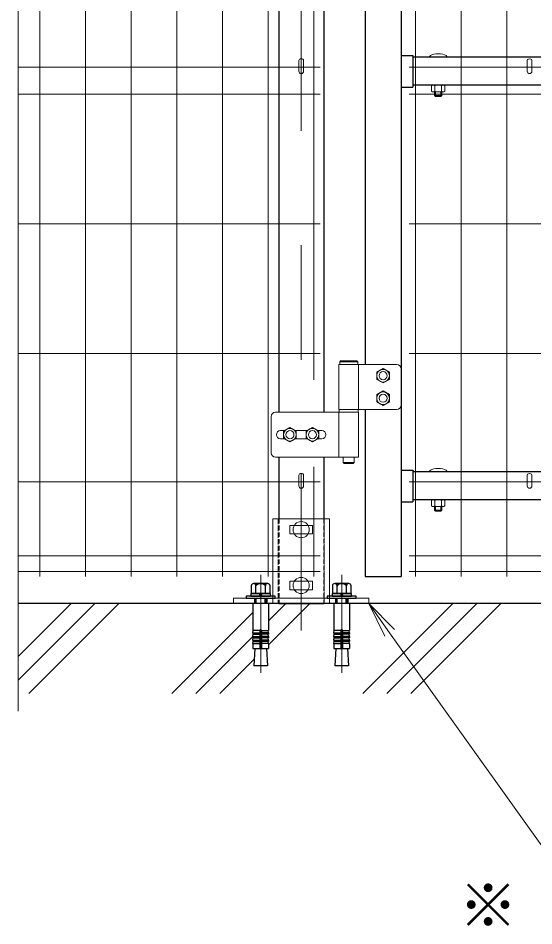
# Model space of a CAD drawing. Units: millimetres, scale not verified. Extents: x -3536 to 4864, y -2970 to 2970.
# Drawn here: x -691 to -118, y -665 to 343 of the extents above; entities that cross this region are included whole.
import ezdxf
from ezdxf.enums import TextEntityAlignment as Align

# ---------------------------------------------------------------- set-up
doc = ezdxf.new("R2010")
doc.units = ezdxf.units.MM
doc.header["$LTSCALE"] = 20
for name, pattern in [('DASHED', [7.5, 6, -1.5]), ('USER1', [50.8, 31.75, -6.35, 6.35, -6.35]), ('USER3', [0.375, 0.25, -0.125])]:
    doc.linetypes.add(name, pattern=pattern)
for name, color, linetype, lineweight in [('0-1_D-BMK', 2, 'USER1', 13), ('0-2_D-STR1', 1, 'Continuous', 25), ('0-3_D-STR3', 3, 'Continuous', 13), ('0-4_D-STR-TXT', 7, 'Continuous', 13), ('0-5_D-STR2', 7, 'Continuous', 13), ('0-6_D-STR-DIM', 7, 'Continuous', 13), ('0-9_D-DCR-HCH', 7, 'Continuous', 13), ('0-A_D-BGD', 7, 'Continuous', 25)]:
    doc.layers.add(name, color=color, linetype=linetype, lineweight=lineweight)
doc.styles.add('ＭＳ ゴシック', font='')
doc.styles.get('ＭＳ ゴシック').set_extended_font_data('MS Gothic')

# ---------------------------------------------------------------- blocks, each defined once
blk = doc.blocks.new('ベースプレート部品\u3000正面図')
at = {"layer": '0-3_D-STR3'}
for p, q in [((17927, 48401.4), (16666.9, 48401.4)), ((16666.9, 48401.4), (16666.9, 46641.4)), ((17927, 48401.4), (17927, 46641.4)), ((17546.8, 48256.4), (17046.7, 48256.4)), ((17046.7, 48256.4), (17046.7, 48066.4)), ((17546.7, 48256.4), (17546.7, 48066.4)), ((17546.7, 48066.4), (17046.8, 48066.4)), ((17546.8, 47016.4), (17046.7, 47016.4)), ((17046.7, 47016.4), (17046.7, 46826.4)), ((17546.7, 47016.4), (17546.7, 46826.4)), ((17546.7, 46826.4), (17046.8, 46826.4)), ((15797, 46641.4), (18797, 46641.4)), ((18797, 46641.4), (18797, 46521.4))]:
    blk.add_line(p, q, dxfattribs=at)
at = {"layer": '0-3_D-STR3', "linetype": 'DASHED'}
for p, q in [((16786.9, 48401.4), (16786.9, 46521.4)), ((17806.9, 46521.4), (17806.9, 48401.4)), ((16258.9, 46641.4), (16258.9, 46521.4)), ((16538.7, 46641.4), (16538.7, 46521.4)), ((16666.9, 46641.4), (16666.9, 46521.4)), ((17927, 46641.4), (17927, 46521.4)), ((18058.7, 46641.4), (18058.7, 46521.4)), ((18338.7, 46641.4), (18338.7, 46521.4))]:
    blk.add_line(p, q, dxfattribs=at)
at = {"layer": '0-3_D-STR3'}
blk.add_lwpolyline([(15797, 46641.4), (15797, 46521.4), (18797, 46521.4)], dxfattribs=at)

msp = doc.modelspace()

# ---------------------------------------------------------------- linework, layer by layer
at = {"layer": '0-1_D-BMK'}
for p, q in [((-376.23, 852.77), (-376.23, -337.01)), ((-421.23, -275.1), (-421.23, -384.1)), ((-331.23, -275.1), (-331.23, -384.1))]:
    msp.add_line(p, q, dxfattribs=at)
at = {"layer": '0-2_D-STR1'}
for p, q in [((-265.23, 804.99), (-265.23, -277.01)), ((-305.23, 719.99), (-305.23, -41.51)), ((-401.23, 666.99), (-401.23, -94.51)), ((-351.23, 666.99), (-351.23, -94.51)), ((-265.23, 301.59), (-252.23, 301.59)), ((-252.23, 301.59), (-252.23, 266.59)), ((565.77, 299.59), (-252.23, 299.59)), ((-265.23, 266.59), (-252.23, 266.59)), ((565.77, 268.59), (-252.23, 268.59)), ((-401.23, -144.51), (-401.23, -213.01)), ((-351.23, -144.51), (-351.23, -213.01)), ((-265.23, -158.91), (-252.23, -158.91)), ((-252.23, -158.91), (-252.23, -193.91)), ((565.77, -160.91), (-252.23, -160.91)), ((-265.23, -193.91), (-252.23, -193.91)), ((565.77, -191.91), (-252.23, -191.91)), ((-401.23, -307.01), (-351.23, -307.01))]:
    msp.add_line(p, q, dxfattribs=at)
at = {"layer": '0-2_D-STR1', "linetype": 'USER3'}
for p, q in [((-401.23, -213.01), (-401.23, -307.01)), ((-351.23, -213.01), (-351.23, -307.01))]:
    msp.add_line(p, q, dxfattribs=at)
at = {"layer": '0-2_D-STR1'}
msp.add_lwpolyline([(-305.23, -91.51), (-305.23, -277.01), (-265.23, -277.01)], dxfattribs=at)
at = {"layer": '0-3_D-STR3'}
for p, q in [((-378.83, 296.21), (-378.83, 284.04)), ((-373.63, 296.21), (-373.63, 284.04)), ((-125.11, 296.21), (-125.11, 284.04)), ((-119.91, 296.21), (-119.91, 284.04)), ((-231.3, 268.05), (-231.3, 261.8)), ((-217.54, 268.59), (-230.53, 268.59)), ((-229.49, 268.59), (-218.58, 268.59)), ((-227.67, 268.05), (-227.67, 261.8)), ((-220.39, 268.05), (-220.39, 261.8)), ((-216.76, 268.05), (-216.76, 261.8)), ((-229.49, 261.27), (-218.58, 261.27)), ((-228.03, 257.19), (-228.03, 261.27)), ((-227.03, 256.19), (-228.03, 257.19)), ((-220.03, 257.19), (-228.03, 257.19)), ((-227.03, 256.19), (-227.03, 261.27)), ((-227.03, 256.19), (-221.03, 256.19)), ((-221.03, 256.19), (-221.03, 261.27)), ((-220.03, 257.19), (-221.03, 256.19)), ((-220.03, 257.19), (-220.03, 261.27)), ((-332.43, -37.51), (-333.43, -38.51)), ((-333.43, -38.51), (-333.43, -41.51)), ((-333.43, -38.51), (-313.43, -38.51)), ((-332.43, -37.51), (-314.43, -37.51)), ((-314.43, -37.51), (-313.43, -38.51)), ((-313.43, -38.51), (-313.43, -41.51)), ((-334.23, -41.51), (-270.23, -41.51)), ((-334.23, -41.51), (-334.23, -91.51)), ((-333.43, -41.51), (-313.43, -41.51)), ((-312.63, -41.51), (-312.63, -91.51)), ((-265.23, -46.51), (-265.23, -86.51)), ((-409.63, -99.51), (-409.63, -139.51)), ((-312.63, -94.51), (-404.63, -94.51)), ((-270.23, -91.51), (-334.23, -91.51)), ((-334.23, -94.51), (-334.23, -144.51)), ((-333.93, -91.51), (-333.93, -94.51)), ((-312.93, -91.51), (-333.93, -91.51)), ((-312.93, -94.51), (-333.93, -94.51)), ((-312.93, -91.51), (-312.93, -94.51)), ((-312.63, -94.51), (-312.63, -144.51)), ((-394.97, -115.01), (-399.23, -115.01)), ((-369.97, -115.01), (-382.5, -115.01)), ((-353.23, -115.01), (-357.5, -115.01)), ((-394.97, -124.01), (-399.23, -124.01)), ((-369.97, -124.01), (-382.5, -124.01)), ((-353.23, -124.01), (-357.5, -124.01)), ((-404.63, -144.51), (-312.63, -144.51)), ((-329.43, -144.51), (-329.43, -150.51)), ((-329.43, -150.51), (-317.43, -150.51)), ((-328.43, -151.51), (-329.43, -150.51)), ((-318.43, -151.51), (-317.43, -150.51)), ((-317.43, -144.51), (-317.43, -150.51)), ((-328.43, -151.51), (-318.43, -151.51)), ((-378.83, -164.29), (-378.83, -176.46)), ((-373.63, -164.29), (-373.63, -176.46)), ((-125.11, -164.29), (-125.11, -176.46)), ((-119.91, -164.29), (-119.91, -176.46)), ((-231.3, -192.45), (-231.3, -198.7)), ((-217.54, -191.91), (-230.53, -191.91)), ((-229.49, -191.91), (-218.58, -191.91)), ((-229.49, -199.23), (-218.58, -199.23)), ((-228.03, -203.31), (-228.03, -199.23)), ((-227.67, -192.45), (-227.67, -198.7)), ((-227.03, -204.31), (-227.03, -199.23)), ((-221.03, -204.31), (-221.03, -199.23)), ((-220.39, -192.45), (-220.39, -198.7)), ((-220.03, -203.31), (-220.03, -199.23)), ((-216.76, -192.45), (-216.76, -198.7)), ((-227.03, -204.31), (-228.03, -203.31)), ((-220.03, -203.31), (-228.03, -203.31)), ((-227.03, -204.31), (-221.03, -204.31)), ((-220.03, -203.31), (-221.03, -204.31)), ((-429.88, -307.01), (-412.58, -307.01)), ((-339.88, -307.01), (-322.58, -307.01))]:
    msp.add_line(p, q, dxfattribs=at)
at = {"layer": '0-3_D-STR3', "lineweight": 25}
for p, q in [((-431.62, -287.41), (-431.62, -295.71)), ((-413.44, -284.91), (-429.03, -284.91)), ((-427.23, -284.91), (-415.23, -284.91)), ((-426.43, -295.71), (-426.43, -287.41)), ((-416.04, -295.71), (-416.04, -287.41)), ((-410.84, -295.71), (-410.84, -287.41)), ((-341.62, -287.41), (-341.62, -295.71)), ((-323.44, -284.91), (-339.03, -284.91)), ((-337.23, -284.91), (-325.23, -284.91)), ((-336.43, -295.71), (-336.43, -287.41)), ((-326.04, -295.71), (-326.04, -287.41)), ((-320.84, -295.71), (-320.84, -287.41)), ((-437.23, -298.71), (-437.23, -301.01)), ((-405.23, -298.71), (-437.23, -298.71)), ((-437.23, -301.01), (-405.23, -301.01)), ((-410.48, -295.71), (-431.98, -295.71)), ((-431.98, -295.71), (-431.98, -298.71)), ((-431.98, -298.71), (-410.48, -298.71)), ((-431.62, -295.71), (-410.84, -295.71)), ((-427.23, -301.01), (-427.23, -307.01)), ((-426.15, -307.01), (-426.15, -301.01)), ((-422.73, -295.71), (-421.93, -298.71)), ((-419.73, -298.71), (-420.54, -295.71)), ((-416.31, -307.01), (-416.31, -301.01)), ((-415.23, -307.01), (-415.23, -301.01)), ((-410.48, -298.71), (-410.48, -295.71)), ((-405.23, -301.01), (-405.23, -298.71)), ((-347.23, -298.71), (-347.23, -301.01)), ((-315.23, -298.71), (-347.23, -298.71)), ((-347.23, -301.01), (-315.23, -301.01)), ((-320.48, -295.71), (-341.98, -295.71)), ((-341.98, -295.71), (-341.98, -298.71)), ((-341.98, -298.71), (-320.48, -298.71)), ((-341.62, -295.71), (-320.84, -295.71)), ((-337.23, -301.01), (-337.23, -307.01)), ((-336.15, -307.01), (-336.15, -301.01)), ((-332.73, -295.71), (-331.93, -298.71)), ((-329.73, -298.71), (-330.54, -295.71)), ((-326.31, -307.01), (-326.31, -301.01)), ((-325.23, -307.01), (-325.23, -301.01)), ((-320.48, -298.71), (-320.48, -295.71)), ((-315.23, -301.01), (-315.23, -298.71)), ((-429.88, -307.01), (-429.88, -337.05)), ((-412.58, -307.01), (-412.58, -337.05)), ((-339.88, -307.01), (-339.88, -337.05)), ((-322.58, -307.01), (-322.58, -337.05)), ((-422.23, -337.05), (-429.88, -337.05)), ((-429.88, -339.55), (-429.45, -337.09)), ((-429.88, -339.55), (-422.23, -339.55)), ((-429.88, -339.55), (-429.88, -341.05)), ((-429.88, -341.05), (-422.23, -341.05)), ((-429.88, -343.55), (-429.45, -341.09)), ((-422.23, -337.05), (-422.23, -357.01)), ((-420.23, -337.05), (-412.58, -337.05)), ((-420.23, -337.05), (-420.23, -357.01)), ((-412.58, -339.55), (-420.23, -339.55)), ((-412.58, -341.05), (-420.23, -341.05)), ((-412.58, -339.55), (-413.02, -337.09)), ((-412.58, -343.55), (-413.02, -341.09)), ((-412.58, -339.55), (-412.58, -341.05)), ((-332.23, -337.05), (-339.88, -337.05)), ((-339.88, -339.55), (-339.45, -337.09)), ((-339.88, -339.55), (-332.23, -339.55)), ((-339.88, -339.55), (-339.88, -341.05)), ((-339.88, -341.05), (-332.23, -341.05)), ((-339.88, -343.55), (-339.45, -341.09)), ((-332.23, -337.05), (-332.23, -357.01)), ((-330.23, -337.05), (-322.58, -337.05)), ((-330.23, -337.05), (-330.23, -357.01)), ((-322.58, -339.55), (-330.23, -339.55)), ((-322.58, -341.05), (-330.23, -341.05)), ((-322.58, -339.55), (-323.02, -337.09)), ((-322.58, -343.55), (-323.02, -341.09)), ((-322.58, -339.55), (-322.58, -341.05)), ((-429.88, -343.55), (-422.23, -343.55)), ((-429.88, -343.55), (-429.88, -345.05)), ((-429.88, -345.05), (-422.23, -345.05)), ((-429.88, -347.55), (-429.45, -345.09)), ((-429.88, -347.55), (-422.23, -347.55)), ((-429.88, -347.55), (-429.88, -349.05)), ((-429.88, -351.51), (-429.45, -349.05)), ((-429.88, -349.05), (-422.23, -349.05)), ((-429.88, -351.51), (-422.23, -351.51)), ((-429.88, -351.51), (-429.88, -357.01)), ((-412.58, -343.55), (-420.23, -343.55)), ((-412.58, -345.05), (-420.23, -345.05)), ((-412.58, -347.55), (-420.23, -347.55)), ((-412.58, -349.05), (-420.23, -349.05)), ((-412.58, -351.51), (-420.23, -351.51)), ((-412.58, -347.55), (-413.02, -345.09)), ((-412.58, -351.51), (-413.02, -349.05)), ((-412.58, -343.55), (-412.58, -345.05)), ((-412.58, -347.55), (-412.58, -349.05)), ((-412.58, -351.51), (-412.58, -357.01)), ((-339.88, -343.55), (-332.23, -343.55)), ((-339.88, -343.55), (-339.88, -345.05)), ((-339.88, -345.05), (-332.23, -345.05)), ((-339.88, -347.55), (-339.45, -345.09)), ((-339.88, -347.55), (-332.23, -347.55)), ((-339.88, -347.55), (-339.88, -349.05)), ((-339.88, -351.51), (-339.45, -349.05)), ((-339.88, -349.05), (-332.23, -349.05)), ((-339.88, -351.51), (-332.23, -351.51)), ((-339.88, -351.51), (-339.88, -357.01)), ((-322.58, -343.55), (-330.23, -343.55)), ((-322.58, -345.05), (-330.23, -345.05)), ((-322.58, -347.55), (-330.23, -347.55)), ((-322.58, -349.05), (-330.23, -349.05)), ((-322.58, -351.51), (-330.23, -351.51)), ((-322.58, -347.55), (-323.02, -345.09)), ((-322.58, -351.51), (-323.02, -349.05)), ((-322.58, -343.55), (-322.58, -345.05)), ((-322.58, -347.55), (-322.58, -349.05)), ((-322.58, -351.51), (-322.58, -357.01)), ((-429.88, -357.01), (-412.58, -357.01)), ((-427.73, -357.01), (-428.81, -376.11)), ((-414.74, -357.01), (-413.65, -376.11)), ((-339.88, -357.01), (-322.58, -357.01)), ((-337.73, -357.01), (-338.81, -376.11)), ((-324.74, -357.01), (-323.65, -376.11)), ((-413.65, -376.11), (-428.81, -376.11)), ((-323.65, -376.11), (-338.81, -376.11))]:
    msp.add_line(p, q, dxfattribs=at)
at = {"layer": '0-3_D-STR3'}
for points in [[(-285.23, -45.91), (-278.22, -49.96), (-278.22, -58.06), (-285.23, -62.11), (-292.25, -58.06), (-292.25, -49.96)], [(-285.23, -70.91), (-278.22, -74.96), (-278.22, -83.06), (-285.23, -87.11), (-292.25, -83.06), (-292.25, -74.96)], [(-388.73, -111.41), (-381.72, -115.46), (-381.72, -123.56), (-388.73, -127.61), (-395.75, -123.56), (-395.75, -115.46)], [(-363.73, -111.41), (-356.72, -115.46), (-356.72, -123.56), (-363.73, -127.61), (-370.75, -123.56), (-370.75, -115.46)]]:
    msp.add_lwpolyline(points, close=True, dxfattribs=at)
for centre, radius in [((-285.23, -54.01), 7.03), ((-285.23, -54.01), 4.5), ((-285.23, -79.01), 7.03), ((-285.23, -79.01), 4.5), ((-388.73, -119.51), 7.03), ((-388.73, -119.51), 4.5), ((-363.73, -119.51), 7.03), ((-363.73, -119.51), 4.5), ((-376.23, -225.01), 9), ((-376.23, -287.01), 9)]:
    msp.add_circle(centre, radius, dxfattribs=at)
for centre, radius, start, end in [((-376.23, 284.04), 2.6, 180, 0), ((-122.51, 284.04), 2.6, 180, 0), ((-229.49, 265.24), 3.35, 57.13278, 122.86722), ((-224.03, 255.99), 12.6, 73.22135, 106.77865), ((-218.58, 265.24), 3.35, 57.13278, 122.86722), ((-229.49, 264.62), 3.35, 237.13278, 302.86722), ((-224.03, 273.86), 12.6, 253.22135, 286.77865), ((-218.58, 264.62), 3.35, 237.13278, 302.86722), ((-270.23, -46.51), 5, 0, 90), ((-270.23, -86.51), 5, 270, 0), ((-404.63, -99.51), 5, 90, 180), ((-399.23, -119.51), 4.5, 90, 180), ((-399.23, -119.51), 4.5, 180, 270), ((-353.23, -119.51), 4.5, 0, 90), ((-353.23, -119.51), 4.5, 270, 0), ((-404.63, -139.51), 5, 180, 270), ((-376.23, -176.46), 2.6, 180, 0), ((-122.51, -176.46), 2.6, 180, 0), ((-229.49, -195.26), 3.35, 57.13278, 122.86722), ((-229.49, -195.88), 3.35, 237.13278, 302.86722), ((-224.03, -204.51), 12.6, 73.22135, 106.77865), ((-224.03, -186.64), 12.6, 253.22135, 286.77865), ((-218.58, -195.26), 3.35, 57.13278, 122.86722), ((-218.58, -195.88), 3.35, 237.13278, 302.86722)]:
    msp.add_arc(centre, radius, start, end, dxfattribs=at)
at = {"layer": '0-3_D-STR3', "lineweight": 25}
for centre, radius, start, end in [((-429.03, -287.51), 2.6, 2.20423, 177.79577), ((-421.23, -291.56), 6.65, 38.61324, 141.38676), ((-413.44, -287.51), 2.6, 2.20423, 177.79577), ((-339.03, -287.51), 2.6, 2.20423, 177.79577), ((-331.23, -291.56), 6.65, 38.61324, 141.38676), ((-323.44, -287.51), 2.6, 2.20423, 177.79577), ((-421.23, -337.05), 1, 0, 180), ((-331.23, -337.05), 1, 0, 180)]:
    msp.add_arc(centre, radius, start, end, dxfattribs=at)
at = {"layer": '0-3_D-STR3'}
for centre, major_axis, ratio, start_param, end_param in [((-224.03, 299.59), (10, 0), 0.4, 6.283157, 9.4248063), ((-376.23, 296.19), (-2.6, 0), 0.649974, 3.1415927, 6.2831853), ((-122.51, 296.19), (2.6, 0), 0.649974, 0, 3.1415927), ((-224.03, -160.91), (10, 0), 0.4, 6.283157, 9.4248063), ((-376.23, -164.31), (-2.6, 0), 0.649974, 3.1415927, 6.2831853), ((-122.51, -164.31), (2.6, 0), 0.649974, 0, 3.1415927)]:
    msp.add_ellipse(centre, major_axis=major_axis, ratio=ratio, start_param=start_param, end_param=end_param, dxfattribs=at)
at = {"layer": '0-4_D-STR-TXT'}
msp.add_line((-283.41, -343.43), (-301.23, -307.01), dxfattribs=at)
msp.add_lwpolyline([(-272.56, -335.68), (-301.23, -307.01), (-277.98, -339.56), (-97.93, -591.62), (676.9, -591.62), (684.1, -591.62)], dxfattribs=at)
at = {"layer": '0-5_D-STR2'}
for p, q in [((-666.63, -277.01), (-666.63, 892.99)), ((-615.86, -277.01), (-615.86, 892.99)), ((-565.09, -277.01), (-565.09, 892.99)), ((-514.32, -277.01), (-514.32, 892.99)), ((-463.55, -277.01), (-463.55, 892.99)), ((-412.78, -277.01), (-412.78, 892.99)), ((-249.39, -277.01), (-249.39, 892.99)), ((-198.62, -277.01), (-198.62, 892.99)), ((-147.85, -277.01), (-147.85, 892.99)), ((-362.01, -58.56), (-362.01, 635.54)), ((-690.62, 288.49), (-355.03, 288.49)), ((569.93, 288.49), (-256.39, 288.49)), ((-690.62, 258.49), (-355.03, 258.49)), ((569.93, 258.49), (-256.39, 258.49)), ((-690.62, 114.49), (-355.03, 114.49)), ((569.93, 114.49), (-256.39, 114.49)), ((-690.62, -29.51), (-355.03, -29.51)), ((569.93, -29.51), (-256.39, -29.51)), ((-362.01, -277.01), (-362.01, -155.21)), ((-690.62, -172.01), (-355.03, -172.01)), ((-256.39, -172.01), (569.93, -172.01)), ((-690.62, -254.01), (-355.03, -254.01)), ((-256.39, -254.02), (569.93, -254.02)), ((-690.62, -271.61), (-355.03, -271.61)), ((-256.39, -271.61), (569.93, -271.61))]:
    msp.add_line(p, q, dxfattribs=at)
at = {"layer": '0-6_D-STR-DIM'}
msp.add_line((-690.62, 955.6), (-690.62, -426.64), dxfattribs=at)
at = {"layer": '0-9_D-DCR-HCH'}
for p, q in [((-690.62, -392.24), (-605.39, -307.01)), ((-690.62, -365.73), (-631.9, -307.01)), ((-678.87, -407.01), (-578.87, -307.01)), ((-412.59, -352.86), (-366.74, -307.01)), ((-412.59, -326.34), (-393.26, -307.01)), ((-307.64, -407.01), (-207.64, -307.01)), ((-281.12, -407.01), (-181.12, -307.01)), ((-254.61, -407.01), (-154.61, -307.01)), ((-519.77, -407.01), (-429.89, -317.12)), ((-493.26, -407.01), (-429.91, -343.66)), ((-466.74, -407.01), (-428.39, -368.66))]:
    msp.add_line(p, q, dxfattribs=at)
at = {"layer": '0-A_D-BGD'}
msp.add_line((592.77, -307.01), (-690.62, -307.01), dxfattribs=at)

# ---------------------------------------------------------------- block references
at = {"layer": '0-6_D-STR-DIM', "xscale": 0.05, "yscale": 0.05}
msp.add_blockref('ベースプレート部品\u3000正面図', (-1241.08, -2633.08), dxfattribs=at)

# ---------------------------------------------------------------- texts
at = {"layer": '0-4_D-STR-TXT', "style": 'ＭＳ ゴシック'}
msp.add_text('※', height=48.09, dxfattribs=at).set_placement((-201.39, -680.7), align=Align.BOTTOM_LEFT)

doc.saveas('drawing.dxf')
